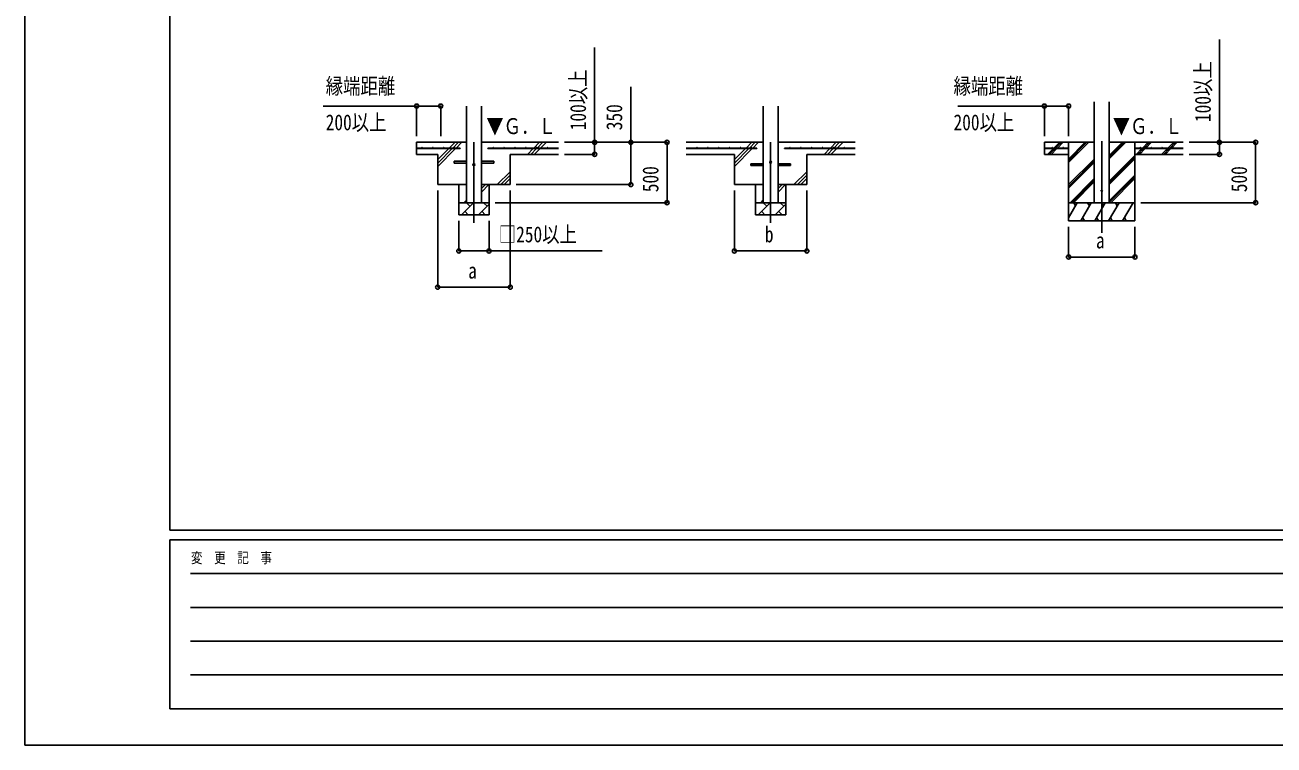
# Model space of a CAD drawing. Units: millimetres, scale not verified. Extents: x -16820 to 16820, y -11880 to 11880.
# Drawn here: x -16820 to -6473, y -11880 to -5916 of the extents above; entities that cross this region are included whole.
import ezdxf
from ezdxf.enums import TextEntityAlignment as Align

# ---------------------------------------------------------------- set-up
doc = ezdxf.new("R2010")
doc.units = ezdxf.units.MM
doc.header["$LTSCALE"] = 50
for name, color, linetype in [('0-4_YKK_12', 2, 'Continuous'), ('0-5_YKK_13', 4, 'Continuous'), ('0-6_YKK_A1', 4, 'Continuous'), ('0-7_YKK_D', 6, 'Continuous'), ('0-8_YKK_ZWAK', 7, 'Continuous')]:
    doc.layers.add(name, color=color, linetype=linetype)
doc.styles.add('ＭＳ ゴシック', font='')
doc.styles.get('ＭＳ ゴシック').set_extended_font_data('MS Gothic')

msp = doc.modelspace()

# ---------------------------------------------------------------- linework, layer by layer
at = {"layer": '0-4_YKK_12'}
for p, q in [((-13100.92, -6888), (-13100.92, -7553.95)), ((-10642.92, -6888), (-10642.92, -7553.95)), ((-7899.92, -6878.79), (-7899.92, -7638))]:
    msp.add_line(p, q, dxfattribs=at)
at = {"layer": '0-5_YKK_13'}
for p, q in [((-13265.92, -7045), (-13163.42, -7045)), ((-13265.92, -7061), (-13265.92, -7045)), ((-13265.92, -7061), (-13163.42, -7061)), ((-13038.42, -7045), (-12935.92, -7045)), ((-13038.42, -7061), (-12935.92, -7061)), ((-12935.92, -7045), (-12935.92, -7061)), ((-10807.92, -7065), (-10705.42, -7065)), ((-10807.92, -7081), (-10807.92, -7065)), ((-10807.92, -7081), (-10705.42, -7081)), ((-10580.42, -7065), (-10477.92, -7065)), ((-10580.42, -7081), (-10477.92, -7081)), ((-10477.92, -7065), (-10477.92, -7081))]:
    msp.add_line(p, q, dxfattribs=at)
for centre, radius in [((-13100.92, -7073), 8), ((-10642.92, -7053), 8), ((-7899.92, -7288), 5)]:
    msp.add_circle(centre, radius, dxfattribs=at)
at = {"layer": '0-6_YKK_A1'}
for p, q in [((-13163.42, -7388), (-13163.42, -6588)), ((-13038.42, -6588), (-13038.42, -7388)), ((-10705.42, -7388), (-10705.42, -6588)), ((-10580.42, -6588), (-10580.42, -7388)), ((-7962.42, -7388), (-7962.42, -6552.65)), ((-7837.42, -7388), (-7837.42, -6552.65)), ((-13163.42, -6888), (-13575.92, -6888)), ((-13575.92, -6888), (-13575.92, -6988)), ((-13304.99, -6935.5), (-13257.49, -6888)), ((-13276.71, -6935.5), (-13229.21, -6888)), ((-13248.42, -6935.5), (-13200.92, -6888)), ((-12400.92, -6888), (-13038.42, -6888)), ((-12604.99, -6935.5), (-12557.49, -6888)), ((-12576.71, -6935.5), (-12529.21, -6888)), ((-12548.42, -6935.5), (-12500.92, -6888)), ((-10705.42, -6888), (-11342.92, -6888)), ((-10846.99, -6935.5), (-10799.49, -6888)), ((-10818.71, -6935.5), (-10771.21, -6888)), ((-10790.42, -6935.5), (-10742.92, -6888)), ((-9942.92, -6888), (-10580.42, -6888)), ((-10146.99, -6935.5), (-10099.49, -6888)), ((-10118.71, -6935.5), (-10071.21, -6888)), ((-10090.42, -6935.5), (-10042.92, -6888)), ((-7962.42, -6888), (-8374.92, -6888)), ((-8374.92, -6888), (-8374.92, -6988)), ((-8295.96, -6935.5), (-8248.46, -6888)), ((-8281.81, -6935.5), (-8234.31, -6888)), ((-8267.67, -6935.5), (-8220.17, -6888)), ((-8174.92, -6888), (-8174.92, -7538)), ((-8174.92, -7054.88), (-8008.04, -6888)), ((-8174.92, -7040.74), (-8022.18, -6888)), ((-8174.92, -7026.6), (-8036.32, -6888)), ((-7837.42, -7025.75), (-7699.67, -6888)), ((-7837.42, -7011.61), (-7713.81, -6888)), ((-7837.42, -6997.46), (-7727.96, -6888)), ((-7837.42, -6888), (-7224.92, -6888)), ((-7624.92, -6888), (-7624.92, -7538)), ((-7563.32, -6935.5), (-7515.82, -6888)), ((-7549.18, -6935.5), (-7501.68, -6888)), ((-7535.04, -6935.5), (-7487.54, -6888)), ((-7351.19, -6935.5), (-7303.69, -6888)), ((-7337.05, -6935.5), (-7289.55, -6888)), ((-7322.91, -6935.5), (-7275.41, -6888)), ((-13215.92, -6935.5), (-13575.92, -6935.5)), ((-13215.92, -6940.5), (-13575.92, -6940.5)), ((-13400.92, -6988), (-13575.92, -6988)), ((-13400.92, -7088), (-13253.42, -6940.5)), ((-13400.92, -7031.43), (-13309.99, -6940.5)), ((-13400.92, -7059.72), (-13281.71, -6940.5)), ((-13400.92, -6988), (-13400.92, -7238)), ((-13215.92, -6935.5), (-13215.92, -6940.5)), ((-12985.92, -6935.5), (-12400.92, -6935.5)), ((-12985.92, -6935.5), (-12985.92, -6940.5)), ((-12985.92, -6940.5), (-12400.92, -6940.5)), ((-12400.92, -6988), (-12800.92, -6988)), ((-12800.92, -6988), (-12800.92, -7238)), ((-12657.49, -6988), (-12609.99, -6940.5)), ((-12629.21, -6988), (-12581.71, -6940.5)), ((-12600.92, -6988), (-12553.42, -6940.5)), ((-10757.92, -6935.5), (-11342.92, -6935.5)), ((-10757.92, -6940.5), (-11342.92, -6940.5)), ((-10942.92, -6988), (-11342.92, -6988)), ((-10942.92, -7088), (-10795.42, -6940.5)), ((-10942.92, -7031.43), (-10851.99, -6940.5)), ((-10942.92, -7059.72), (-10823.71, -6940.5)), ((-10942.92, -6988), (-10942.92, -7238)), ((-10757.92, -6935.5), (-10757.92, -6940.5)), ((-10527.92, -6935.5), (-9942.92, -6935.5)), ((-10527.92, -6935.5), (-10527.92, -6940.5)), ((-10527.92, -6940.5), (-9942.92, -6940.5)), ((-10342.92, -6988), (-10342.92, -7238)), ((-10342.92, -6988), (-9942.92, -6988)), ((-10199.49, -6988), (-10151.99, -6940.5)), ((-10171.21, -6988), (-10123.71, -6940.5)), ((-10142.92, -6988), (-10095.42, -6940.5)), ((-8174.92, -6935.5), (-8374.92, -6935.5)), ((-8174.92, -6940.5), (-8374.92, -6940.5)), ((-8174.92, -6988), (-8374.92, -6988)), ((-8347.05, -6986.6), (-8300.96, -6940.5)), ((-8334.31, -6988), (-8286.81, -6940.5)), ((-8320.17, -6988), (-8272.67, -6940.5)), ((-8174.92, -6935.5), (-8174.92, -6940.5)), ((-8174.92, -7238.73), (-7962.42, -7026.23)), ((-7837.42, -7209.59), (-7624.92, -6997.1)), ((-7837.42, -7223.74), (-7624.92, -7011.24)), ((-7837.42, -7237.88), (-7624.92, -7025.38)), ((-7624.92, -6935.5), (-7224.92, -6935.5)), ((-7624.92, -6935.5), (-7624.92, -6940.5)), ((-7624.92, -6940.5), (-7224.92, -6940.5)), ((-7624.92, -6988), (-7224.92, -6988)), ((-7615.82, -6988), (-7568.32, -6940.5)), ((-7601.68, -6988), (-7554.18, -6940.5)), ((-7587.54, -6988), (-7540.04, -6940.5)), ((-7403.69, -6988), (-7356.19, -6940.5)), ((-7389.55, -6988), (-7342.05, -6940.5)), ((-7375.41, -6988), (-7327.91, -6940.5)), ((-12907.49, -7238), (-12800.92, -7131.43)), ((-10449.49, -7238), (-10342.92, -7131.43)), ((-8174.92, -7252.87), (-7962.42, -7040.37)), ((-8174.92, -7267.01), (-7962.42, -7054.51)), ((-13163.42, -7238), (-13400.92, -7238)), ((-13225.92, -7238), (-13225.92, -7488)), ((-13038.42, -7299.67), (-12976.75, -7238)), ((-13038.42, -7271.38), (-13005.04, -7238)), ((-12800.92, -7238), (-13038.42, -7238)), ((-12975.92, -7238), (-12975.92, -7488)), ((-12879.21, -7238), (-12800.92, -7159.72)), ((-12850.92, -7238), (-12800.92, -7188)), ((-10705.42, -7238), (-10942.92, -7238)), ((-10767.92, -7238), (-10767.92, -7488)), ((-10580.42, -7299.67), (-10518.75, -7238)), ((-10580.42, -7271.38), (-10547.04, -7238)), ((-10342.92, -7238), (-10580.42, -7238)), ((-10517.92, -7238), (-10517.92, -7488)), ((-10421.21, -7238), (-10342.92, -7159.72)), ((-10392.92, -7238), (-10342.92, -7188)), ((-8162.06, -7388), (-7962.42, -7188.36)), ((-8147.92, -7388), (-7962.42, -7202.5)), ((-8133.78, -7388), (-7962.42, -7216.64)), ((-7837.42, -7371.72), (-7624.92, -7159.23)), ((-7837.42, -7385.87), (-7624.92, -7173.37)), ((-7825.41, -7388), (-7624.92, -7187.51)), ((-12975.92, -7388), (-13225.92, -7388)), ((-13205.18, -7488), (-13105.18, -7388)), ((-13183.32, -7388), (-13163.42, -7368.1)), ((-13133.74, -7416.55), (-13162.29, -7388)), ((-13063.76, -7488), (-12975.92, -7400.16)), ((-12992.32, -7416.55), (-13020.87, -7388)), ((-10517.92, -7388), (-10767.92, -7388)), ((-10747.18, -7488), (-10647.18, -7388)), ((-10725.32, -7388), (-10705.42, -7368.1)), ((-10675.74, -7416.55), (-10704.29, -7388)), ((-10605.76, -7488), (-10517.92, -7400.16)), ((-10534.32, -7416.55), (-10562.87, -7388)), ((-7624.92, -7388), (-8174.92, -7388)), ((-8174.92, -7513.45), (-8102.49, -7388)), ((-8117.49, -7413.98), (-8132.49, -7388)), ((-8073.62, -7538), (-7987.02, -7388)), ((-8002.02, -7413.98), (-8017.02, -7388)), ((-7958.15, -7538), (-7871.55, -7388)), ((-7886.55, -7413.98), (-7901.55, -7388)), ((-7842.68, -7538), (-7756.08, -7388)), ((-7771.08, -7413.98), (-7786.08, -7388)), ((-7727.21, -7538), (-7640.61, -7388)), ((-7670.61, -7388), (-7670.61, -7388)), ((-12975.92, -7488), (-13225.92, -7488)), ((-13176.63, -7459.45), (-13148.08, -7488)), ((-13035.21, -7459.45), (-13006.66, -7488)), ((-10517.92, -7488), (-10767.92, -7488)), ((-10718.63, -7459.45), (-10690.08, -7488)), ((-10577.21, -7459.45), (-10548.66, -7488)), ((-8174.92, -7538), (-7624.92, -7538)), ((-8058.63, -7512.02), (-8043.63, -7538)), ((-7943.16, -7512.02), (-7928.16, -7538)), ((-7827.68, -7512.02), (-7812.69, -7538)), ((-7712.22, -7512.02), (-7697.22, -7538))]:
    msp.add_line(p, q, dxfattribs=at)
for centre in [(-13530.92, -6933), (-13440.92, -6933), (-13350.92, -6933), (-13260.92, -6933), (-12940.92, -6933), (-12850.92, -6933), (-12760.92, -6933), (-12670.92, -6933), (-12580.92, -6933), (-12490.92, -6933), (-11252.92, -6933), (-11162.92, -6933), (-11072.92, -6933), (-10982.92, -6933), (-10892.92, -6933), (-10802.92, -6933), (-10482.92, -6933), (-10392.92, -6933), (-10302.92, -6933), (-10212.92, -6933), (-10122.92, -6933), (-10032.92, -6933), (-8309.92, -6933), (-8219.92, -6933), (-7579.92, -6933), (-7489.92, -6933), (-7399.92, -6933), (-7309.92, -6933)]:
    msp.add_circle(centre, 2.5, dxfattribs=at)
at = {"layer": '0-7_YKK_D'}
for p, q in [((-13575.92, -6588), (-14350.2, -6588)), ((-13575.92, -6838), (-13575.92, -6587)), ((-13575.92, -6588), (-13375.92, -6588)), ((-13375.92, -6838), (-13375.92, -6587)), ((-8374.92, -6588), (-9092.73, -6588)), ((-8374.92, -6838), (-8374.92, -6587)), ((-8374.92, -6588), (-8174.92, -6588)), ((-8174.92, -6838), (-8174.92, -6587)), ((-12350.92, -6888), (-12099.92, -6888)), ((-12350.92, -6888), (-11499.92, -6888)), ((-12350.92, -6888), (-11799.92, -6888)), ((-11500.92, -7388), (-11500.92, -6888)), ((-7174.92, -6888), (-6623.92, -6888)), ((-7174.92, -6888), (-6923.92, -6888)), ((-6624.92, -7388), (-6624.92, -6888)), ((-12350.92, -6988), (-12099.92, -6988)), ((-7174.92, -6988), (-6923.92, -6988)), ((-12750.92, -7238), (-11799.92, -7238)), ((-13400.92, -7288), (-13400.92, -8089)), ((-12799.92, -7288), (-12799.92, -8089)), ((-10942.92, -7288), (-10942.92, -7789)), ((-10342.92, -7288), (-10342.92, -7789)), ((-12925.92, -7388), (-11499.92, -7388)), ((-7574.92, -7388), (-6623.92, -7388)), ((-13225.92, -7538), (-13225.92, -7789)), ((-12975.92, -7538), (-12975.92, -7789)), ((-8174.92, -7588), (-8174.92, -7839)), ((-7624.92, -7588), (-7624.92, -7839)), ((-10942.92, -7788), (-10342.92, -7788)), ((-8174.92, -7838), (-7624.92, -7838)), ((-13400.92, -8088), (-12799.92, -8088))]:
    msp.add_line(p, q, dxfattribs=at)
for points in [[(-12100.92, -6988), (-12100.92, -6888), (-12100.92, -6103.2)], [(-6924.92, -6988), (-6924.92, -6888), (-6924.92, -6035.2)], [(-11800.92, -7238), (-11800.92, -6888), (-11800.92, -6429.6)], [(-13225.92, -7788), (-12975.92, -7788), (-12037.52, -7788)]]:
    msp.add_lwpolyline(points, dxfattribs=at)
for centre in [(-13575.92, -6588), (-13375.92, -6588), (-8374.92, -6588), (-8174.92, -6588), (-12100.92, -6888), (-11800.92, -6888), (-11500.92, -6888), (-6924.92, -6888), (-6624.92, -6888), (-12100.92, -6988), (-6924.92, -6988), (-11800.92, -7238), (-11500.92, -7388), (-6624.92, -7388), (-13225.92, -7788), (-12975.92, -7788), (-10942.92, -7788), (-10342.92, -7788), (-8174.92, -7838), (-7624.92, -7838), (-13400.92, -8088), (-12799.92, -8088)]:
    msp.add_circle(centre, 17, dxfattribs=at)
at = {"layer": '0-8_YKK_ZWAK'}
for p, q in [((-15619.92, -10100), (-15619.92, 11100)), ((15580.08, -10100), (-15619.92, -10100)), ((-5219.92, -10180), (-15619.92, -10180)), ((-15619.92, -11580), (-15619.92, -10180)), ((-15449.92, -10460), (-5419.92, -10460)), ((-15449.92, -10740), (-5419.92, -10740)), ((-15449.92, -11020), (-5419.92, -11020)), ((-15449.92, -11300), (-5419.92, -11300)), ((-15619.92, -11580), (-5219.92, -11580))]:
    msp.add_line(p, q, dxfattribs=at)
msp.add_lwpolyline([(-16820, -11880), (16820, -11880), (16820, 11880), (-16820, 11880)], close=True, dxfattribs=at)

# ---------------------------------------------------------------- texts
at = {"layer": '0-6_YKK_A1', "style": 'ＭＳ ゴシック', "width": 0.8}
for p in [(-12998.86, -6859.55), (-7808.88, -6859.55)]:
    msp.add_text('▼Ｇ．Ｌ', height=132, dxfattribs=at).set_placement(p, align=Align.BOTTOM_LEFT)
at = {"layer": '0-7_YKK_D', "style": 'ＭＳ ゴシック', "width": 0.8}
for s, p in [('100以上', (-12132.92, -6788)), ('100以上', (-6956.92, -6720)), ('350', (-11832.92, -6788)), ('500', (-11532.92, -7301.2)), ('500', (-6656.92, -7301.2))]:
    msp.add_text(s, height=132, rotation=90, dxfattribs=at).set_placement(p, align=Align.BOTTOM_LEFT)
for s, p in [('縁端距離', (-14328.72, -6528)), ('縁端距離', (-9127.72, -6528)), ('200以上', (-14328.72, -6828)), ('200以上', (-9127.72, -6828)), ('□250以上', (-12895.12, -7756)), ('b', (-10690.92, -7756)), ('a', (-7947.92, -7806)), ('a', (-13148.42, -8056))]:
    msp.add_text(s, height=132, dxfattribs=at).set_placement(p, align=Align.BOTTOM_LEFT)
at = {"layer": '0-8_YKK_ZWAK', "style": 'ＭＳ ゴシック', "width": 0.8}
msp.add_text('変  更  記  事', height=87.98, dxfattribs=at).set_placement((-15445.24, -10400), align=Align.BOTTOM_LEFT)

doc.saveas('drawing.dxf')
